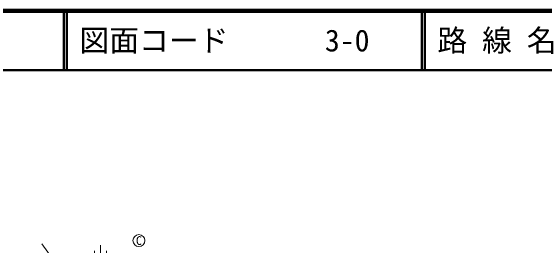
# Model space of a CAD drawing. Units: millimetres, scale not verified. Extents: x 40000 to 680000, y 20000 to 380000.
# Drawn here: x 108857 to 198304, y 340651 to 380000 of the extents above; entities that cross this region are included whole.
import ezdxf
from ezdxf.enums import TextEntityAlignment as Align

# ---------------------------------------------------------------- set-up
doc = ezdxf.new("R2010")
doc.units = ezdxf.units.MM
doc.header["$LTSCALE"] = 1000
for name, color, linetype, lineweight in [('M-BGD', 7, 'Continuous', 13), ('M-TTL', 2, 'Continuous', 140), ('M-TTL-LINE', 7, 'Continuous', 50)]:
    doc.layers.add(name, color=color, linetype=linetype, lineweight=lineweight)
doc.layers.add('M-TTL-TXT', color=7, linetype='Continuous')
doc.styles.add('ＭＳ ゴシック', font='')
doc.styles.get('ＭＳ ゴシック').set_extended_font_data('MS Gothic')

# ---------------------------------------------------------------- blocks, each defined once
blk = doc.blocks.new('荒地')
at = {"color": 7, "linetype": 'Continuous', "lineweight": 13}
for p, q in [((0, 0), (0, 2.5)), ((-1, 1.5), (-1, 0)), ((1, 1.5), (1, 0))]:
    blk.add_line(p, q, dxfattribs=at)
blk = doc.blocks.new('カーブミラー')
at = {"color": 7, "linetype": 'Continuous', "lineweight": 13}
blk.add_circle((0, 0), 1, dxfattribs=at)
at = {"color": 7, "style": 'ＭＳ ゴシック'}
blk.add_text('C', height=1.466, dxfattribs=at).set_placement((0, 0), align=Align.MIDDLE_CENTER)

msp = doc.modelspace()

# ---------------------------------------------------------------- linework, layer by layer
at = {"layer": 'M-BGD'}
msp.add_line((116315, 337890), (114061, 340881), dxfattribs=at)
at = {"layer": 'M-TTL'}
msp.add_line((680000, 380000), (40000, 380000), dxfattribs=at)
at = {"layer": 'M-TTL-LINE'}
for p, q in [((117750, 380000), (117750, 370000)), ((118250, 380000), (118250, 370000)), ((177750, 380000), (177750, 370000)), ((178250, 380000), (178250, 370000)), ((40000, 370000), (680000, 370000))]:
    msp.add_line(p, q, dxfattribs=at)

# ---------------------------------------------------------------- block references
at = {"layer": 'M-BGD', "xscale": 1000, "yscale": 1000}
for name, p in [('カーブミラー', (130354, 341447)), ('荒地', (123930, 338206))]:
    msp.add_blockref(name, p, dxfattribs=at)

# ---------------------------------------------------------------- texts
at = {"layer": 'M-TTL-TXT', "style": 'ＭＳ ゴシック'}
for s, p in [('図面コード', (120380, 375000)), ('3-0', (161521, 375000)), ('路 線 名', (180380, 375000))]:
    msp.add_text(s, height=3666, dxfattribs=at).set_placement(p, align=Align.MIDDLE_LEFT)

doc.saveas('drawing.dxf')
